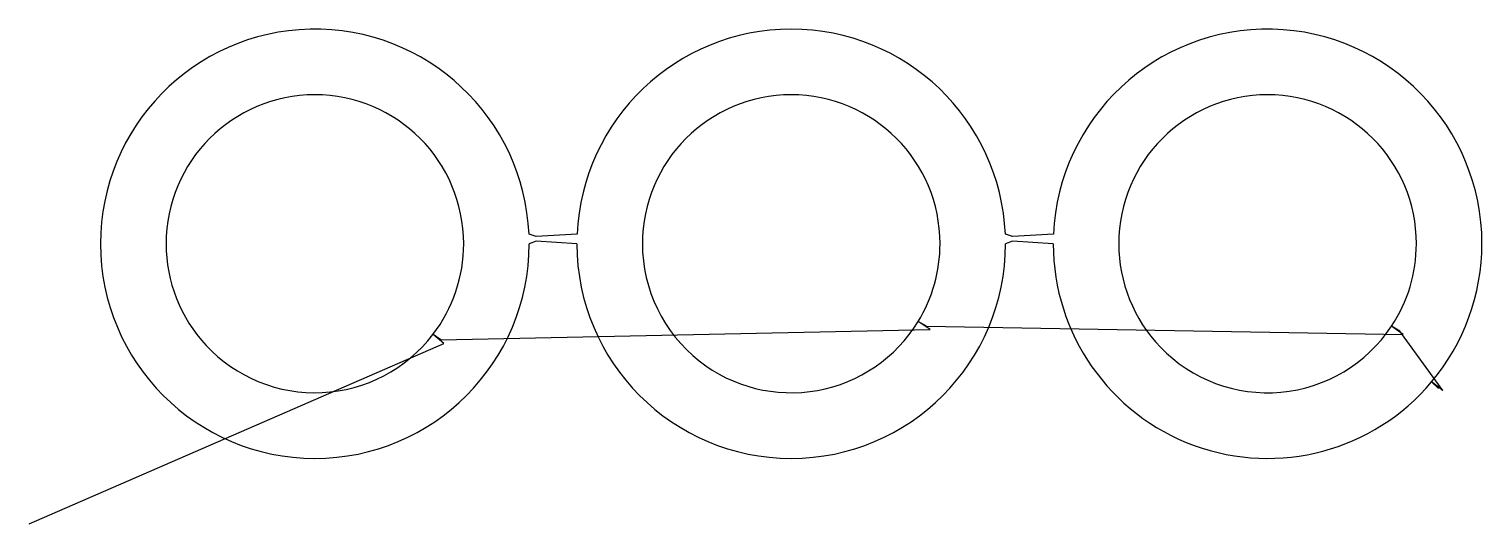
# Model space of a CAD drawing. Header units: inches. Extents: x 0 to 15.3, y 0 to 5.2.
import ezdxf

# ---------------------------------------------------------------- set-up
doc = ezdxf.new("R2010")
doc.units = ezdxf.units.IN
doc.layers.get('0').update_dxf_attribs({"linetype": 'CONTINUOUS'})
doc.layers.add('3', color=7, linetype='CONTINUOUS')
doc.layers.add('9', color=7, linetype='CONTINUOUS')

msp = doc.modelspace()

# ---------------------------------------------------------------- linework, layer by layer
at = {"color": 0, "linetype": 'CONTINUOUS'}
for p, q in [((4.322, 1.93), (9.457, 2.038)), ((9.42, 2.073), (14.422, 1.984)), ((14.84, 1.397), (14.387, 2.02)), ((0, 0), (4.355, 1.891))]:
    msp.add_line(p, q, dxfattribs=at)
at = {"layer": '3', "color": 3, "linetype": 'CONTINUOUS'}
for p, q in [((5.323, 3.013), (5.248, 3.037)), ((5.324, 2.963), (5.25, 2.937)), ((5.752, 3.037), (5.323, 3.013)), ((5.75, 2.937), (5.324, 2.963)), ((10.323, 3.013), (10.248, 3.037)), ((10.324, 2.963), (10.25, 2.937)), ((10.752, 3.037), (10.323, 3.013)), ((10.75, 2.937), (10.324, 2.963))]:
    msp.add_line(p, q, dxfattribs=at)
for centre, radius, start, end in [((3, 2.937), 2.25, 2.5469, 180), ((8, 2.937), 2.25, 2.5469, 177.4532), ((13, 2.937), 2.25, 360, 177.4534), ((3, 2.937), 1.562, 360, 180), ((8, 2.937), 1.562, 360, 180), ((13, 2.937), 1.562, 360, 180), ((3, 2.937), 2.25, 180, 360), ((3, 2.937), 1.562, 180, 223.0024), ((3, 2.937), 1.562, 322.5282, 0), ((8, 2.937), 2.25, 180, 360), ((8, 2.937), 1.562, 180, 231.8525), ((8, 2.937), 1.562, 328.5227, 0), ((13, 2.937), 2.25, 180, 319.9124), ((13, 2.937), 1.562, 180, 223.9261), ((13, 2.937), 1.562, 326.3692, 360), ((13, 2.937), 2.25, 319.9124, 0), ((3, 2.937), 1.562, 223.0024, 322.5282), ((8, 2.937), 1.562, 231.8525, 328.5227), ((13, 2.937), 1.562, 223.9261, 326.3692)]:
    msp.add_arc(centre, radius, start, end, dxfattribs=at)
at = {"layer": '9', "color": 9, "linetype": 'CONTINUOUS'}
for p, q in [((4.355, 1.891), (4.24, 1.987)), ((4.322, 1.93), (4.24, 1.987)), ((9.42, 2.073), (9.333, 2.122)), ((9.457, 2.038), (9.333, 2.122)), ((14.387, 2.02), (14.301, 2.072)), ((14.422, 1.984), (14.301, 2.072)), ((14.795, 1.421), (14.721, 1.489)), ((14.84, 1.397), (14.721, 1.489))]:
    msp.add_line(p, q, dxfattribs=at)

doc.saveas('drawing.dxf')
